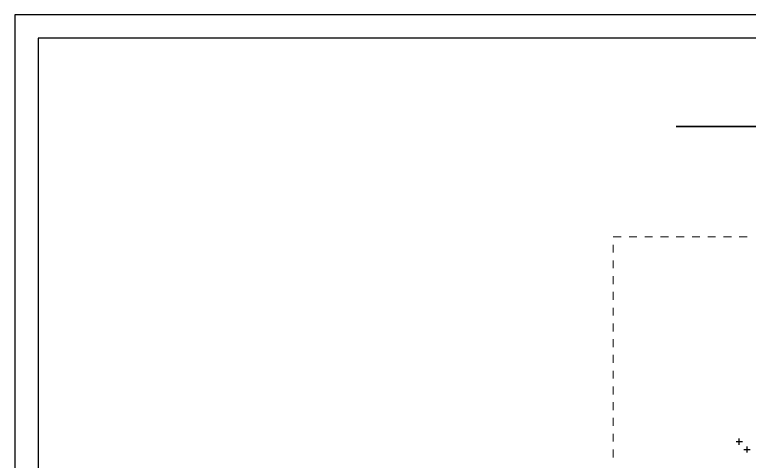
# Model space of a CAD drawing. Header units: metres. Extents: x 10 to 1179, y 10 to 831.
# Drawn here: x 10 to 476.4, y 547.5 to 831 of the extents above; entities that cross this region are included whole.
import ezdxf

# ---------------------------------------------------------------- set-up
doc = ezdxf.new("R2010")
doc.units = ezdxf.units.M
for name, color, linetype in [('BORDER', 7, 'Continuous'), ('FLARE', 7, 'Continuous'), ('QA_OVERLAY', 2, 'Continuous'), ('SIGNAL_ELECTRIC', 2, 'Continuous')]:
    doc.layers.add(name, color=color, linetype=linetype)

msp = doc.modelspace()

# ---------------------------------------------------------------- linework, layer by layer
at = {"layer": 'BORDER'}
for points in [[(10, 10), (1179, 10), (1179, 831), (10, 831), (10, 10)], [(25, 25), (1164, 25), (1164, 816), (25, 816), (25, 25)]]:
    msp.add_lwpolyline(points, dxfattribs=at)
at = {"layer": 'FLARE', "lineweight": 25}
for points in [[(490, 760), (430, 760)], [(430, 760), (1115, 760)], [(490, 760), (465, 760)], [(465, 760), (1115, 760)]]:
    msp.add_lwpolyline(points, dxfattribs=at)
at = {"layer": 'QA_OVERLAY'}
for p, q in [((468, 560), (472, 560)), ((470, 558), (470, 562)), ((473, 555), (477, 555)), ((475, 553), (475, 557))]:
    msp.add_line(p, q, dxfattribs=at)
at = {"layer": 'SIGNAL_ELECTRIC', "lineweight": 18}
for p, q in [((390, 690), (395, 690)), ((400, 690), (405, 690)), ((410, 690), (415, 690)), ((420, 690), (425, 690)), ((430, 690), (435, 690)), ((440, 690), (445, 690)), ((450, 690), (455, 690)), ((460, 690), (465, 690)), ((470, 690), (475, 690)), ((390, 680), (390, 685)), ((390, 670), (390, 675)), ((390, 660), (390, 665)), ((390, 650), (390, 655)), ((390, 640), (390, 645)), ((390, 630), (390, 635)), ((390, 620), (390, 625)), ((390, 610), (390, 615)), ((390, 600), (390, 605)), ((390, 590), (390, 595)), ((390, 580), (390, 585)), ((390, 570), (390, 575)), ((390, 560), (390, 565)), ((390, 550), (390, 555))]:
    msp.add_line(p, q, dxfattribs=at)

doc.saveas('drawing.dxf')
